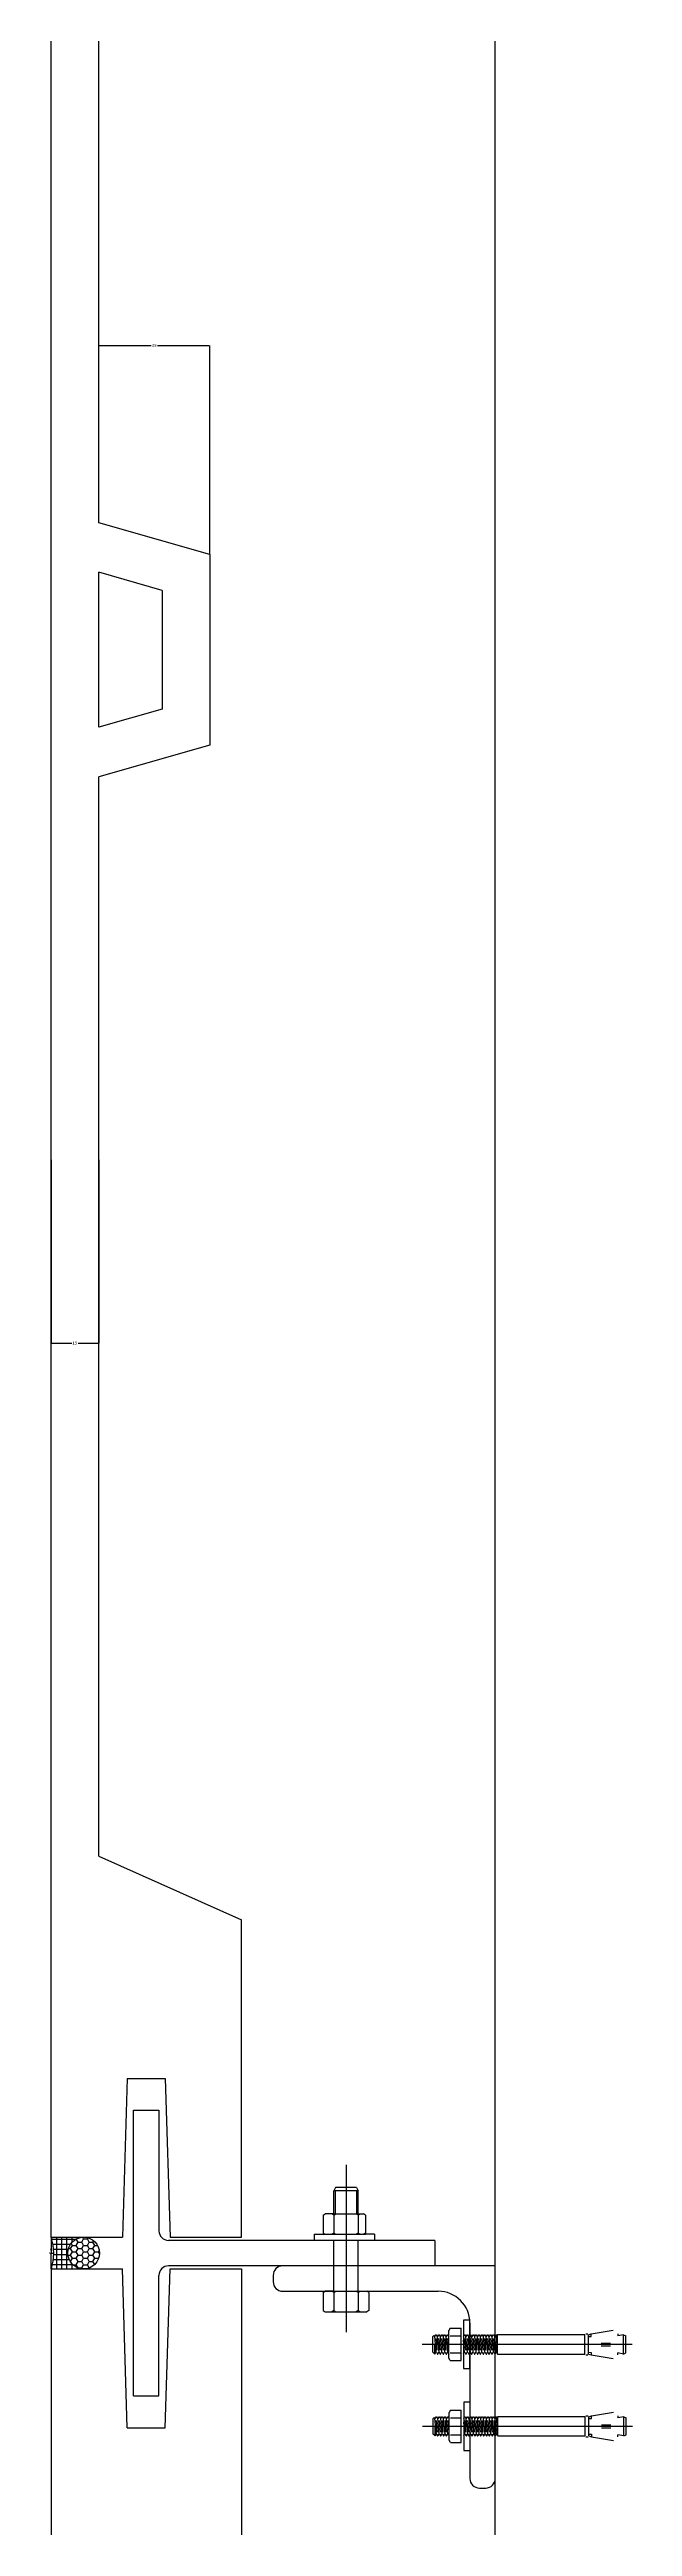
# Model space of a CAD drawing. Header units: metres. Extents: x -538 to 2883, y 358 to 2777.
# Drawn here: x 26 to 210, y 787 to 1568 of the extents above; entities that cross this region are included whole.
import ezdxf

# ---------------------------------------------------------------- set-up
doc = ezdxf.new("R2010")
doc.units = ezdxf.units.M
for name, color, linetype in [('CEN', 1, 'Continuous'), ('SCREW', 233, 'Continuous'), ('STEEL', 2, 'Continuous'), ('鍥惧眰2', 3, 'Continuous'), ('鍥惧眰3', 4, 'Continuous'), ('鍥惧眰4', 8, 'Continuous')]:
    doc.layers.add(name, color=color, linetype=linetype)
doc.dimstyles.get("Standard").update_dxf_attribs({"dimtxt": 2.5, "dimasz": 2.5, "dimexe": 1.25, "dimexo": 0.625, "dimtad": 1, "dimcen": 2.5, "dimazin": 3, "dimtfac": 1, "dimtmove": 0, "dimatfit": 3})

# ---------------------------------------------------------------- blocks, each defined once
blk = doc.blocks.new('3213412rewr')
at = {"layer": 'CEN'}
blk.add_line((0, -134.7), (0, 39.62), dxfattribs=at)
at = {"layer": 'SCREW'}
for p, q in [((-8, 29.06), (-6.4, 30.66)), ((-8, 29.06), (0, 29.07)), ((-8, 29.06), (-6.52, 28.2)), ((-6.52, 27.79), (-8, 26.93)), ((-8, 26.93), (-8, 26.65)), ((-8, 26.65), (-6.52, 25.8)), ((-6.52, 25.39), (-8, 24.53)), ((-8, 24.53), (-8, 24.25)), ((-8, 24.25), (-6.52, 23.4)), ((-6.52, 22.99), (-8, 22.13)), ((-8, 22.13), (-8, 21.85)), ((-8, 21.85), (-6.52, 21)), ((-6.52, 20.59), (-8, 19.73)), ((-6.4, 30.66), (6.4, 30.66)), ((-6.4, 27.99), (6.4, 29.19)), ((-6.4, 25.59), (6.4, 26.79)), ((-6.4, 23.19), (6.4, 24.39)), ((-6.4, 20.79), (6.4, 21.99)), ((-4.8, 27.03), (4.8, 27.75)), ((-4.8, 24.63), (4.8, 25.35)), ((-4.8, 22.23), (4.8, 22.95)), ((-4.8, 19.83), (4.8, 20.55)), ((7.24, 29.82), (6.4, 30.66)), ((7.24, 29.82), (6.52, 29.4)), ((6.52, 28.99), (8, 28.13)), ((8, 27.85), (6.52, 27)), ((6.52, 26.59), (8, 25.73)), ((8, 25.45), (6.52, 24.6)), ((6.52, 24.19), (8, 23.33)), ((8, 23.05), (6.52, 22.2)), ((6.52, 21.79), (8, 20.93)), ((8, 20.65), (6.52, 19.8)), ((8, 28.13), (8, 27.85)), ((8, 25.73), (8, 25.45)), ((8, 23.33), (8, 23.05)), ((8, 20.93), (8, 20.65)), ((-13.35, 16.3), (-11.56, 17.33)), ((-13.35, 16.3), (-13.35, 7.33)), ((-13.35, 7.33), (13.35, 7.33)), ((-11.56, 17.33), (11.56, 17.33)), ((-8, 19.73), (-8, 19.45)), ((-8, 19.45), (-6.52, 18.6)), ((-6.52, 18.19), (-8, 17.33)), ((-6.52, 4.19), (-8, 3.34)), ((-8, 3.34), (-8, 3.06)), ((-8, 3.06), (-6.52, 2.21)), ((-6.52, 1.79), (-8, 0.94)), ((-8, 0.94), (-8, 0.66)), ((-8, 0.66), (-6.52, -0.19)), ((-7.77, 5.33), (-6.52, 4.61)), ((-6.94, 16.3), (-6.94, 7.33)), ((-6.4, 18.39), (6.4, 19.59)), ((-6.4, 4.4), (3.54, 5.33)), ((-6.4, 2), (6.4, 3.2)), ((-6.4, -0.4), (6.4, 0.8)), ((-4.8, 17.43), (4.8, 18.15)), ((-4.8, 3.44), (4.8, 4.16)), ((-4.8, 1.04), (4.8, 1.76)), ((6.52, 19.39), (8, 18.53)), ((8, 18.25), (6.52, 17.4)), ((8, 4.26), (6.52, 3.41)), ((6.52, 2.99), (8, 2.14)), ((8, 1.86), (6.52, 1.01)), ((6.52, 0.59), (8, -0.26)), ((6.62, 5.33), (8, 4.54)), ((6.94, 16.3), (6.94, 7.33)), ((8, 18.53), (8, 18.25)), ((8, 4.54), (8, 4.26)), ((8, 2.14), (8, 1.86)), ((13.35, 16.3), (11.56, 17.33)), ((13.35, 16.3), (13.35, 7.33)), ((-6.52, -0.61), (-8, -1.46)), ((-8, -1.46), (-8, -1.74)), ((-8, -1.74), (-6.52, -2.59)), ((-6.52, -3.01), (-8, -3.86)), ((-8, -3.86), (-8, -4.14)), ((-8, -4.14), (-6.52, -4.99)), ((-6.52, -5.41), (-8, -6.26)), ((-8, -6.26), (-8, -6.54)), ((-8, -6.54), (-6.52, -7.39)), ((-6.52, -7.81), (-8, -8.66)), ((-8, -8.66), (-8, -8.94)), ((-8, -8.94), (-6.52, -9.79)), ((-6.52, -10.21), (-8, -11.06)), ((-8, -11.06), (-8, -11.34)), ((-8, -11.34), (-6.52, -12.19)), ((-6.52, -12.61), (-8, -13.46)), ((-8, -13.46), (-8, -13.74)), ((-8, -13.74), (-6.52, -14.59)), ((-6.52, -15.01), (-8, -15.86)), ((-8, -15.86), (-8, -16.14)), ((-8, -16.14), (-6.52, -16.99)), ((-6.52, -17.41), (-8, -18.26)), ((-8, -18.26), (-8, -18.54)), ((-8, -18.54), (-6.52, -19.39)), ((-6.52, -19.81), (-8, -20.66)), ((-6.4, -2.8), (6.4, -1.6)), ((-6.4, -5.2), (6.4, -4)), ((-6.4, -7.6), (6.4, -6.4)), ((-6.4, -10), (6.4, -8.8)), ((-6.4, -12.4), (6.4, -11.2)), ((-6.4, -14.8), (6.4, -13.6)), ((-6.4, -17.2), (6.4, -16)), ((-6.4, -19.6), (6.4, -18.4)), ((-4.8, -1.36), (4.8, -0.64)), ((-4.8, -3.76), (4.8, -3.04)), ((-4.8, -6.16), (4.8, -5.44)), ((-4.8, -8.56), (4.8, -7.84)), ((-4.8, -10.96), (4.8, -10.24)), ((-4.8, -13.36), (4.8, -12.64)), ((-4.8, -15.76), (4.8, -15.04)), ((-4.8, -18.16), (4.8, -17.44)), ((-4.8, -20.56), (4.8, -19.84)), ((8, -0.54), (6.52, -1.39)), ((6.52, -1.81), (8, -2.66)), ((8, -2.94), (6.52, -3.79)), ((6.52, -4.21), (8, -5.06)), ((8, -5.34), (6.52, -6.19)), ((6.52, -6.61), (8, -7.46)), ((8, -7.74), (6.52, -8.59)), ((6.52, -9.01), (8, -9.86)), ((8, -10.14), (6.52, -10.99)), ((6.52, -11.41), (8, -12.26)), ((8, -12.54), (6.52, -13.39)), ((6.52, -13.81), (8, -14.66)), ((8, -14.94), (6.52, -15.79)), ((6.52, -16.21), (8, -17.06)), ((8, -17.34), (6.52, -18.19)), ((6.52, -18.61), (8, -19.46)), ((8, -19.74), (6.52, -20.59)), ((8, -0.26), (8, -0.54)), ((8, -2.66), (8, -2.94)), ((8, -5.06), (8, -5.34)), ((8, -7.46), (8, -7.74)), ((8, -9.86), (8, -10.14)), ((8, -12.26), (8, -12.54)), ((8, -14.66), (8, -14.94)), ((8, -17.06), (8, -17.34)), ((8, -19.46), (8, -19.74)), ((-8, -20.66), (-8, -20.94)), ((-8, -20.94), (-6.52, -21.79)), ((-6.52, -22.21), (-8, -23.06)), ((-8, -23.06), (8, -23.06)), ((-8, -23.06), (-8, -23.34)), ((-8, -23.34), (-8, -95.48)), ((-6.4, -22), (6.4, -20.8)), ((-6.15, -23.06), (8, -22)), ((6.52, -21.01), (8, -21.86)), ((8, -21.86), (8, -22.14)), ((8, -22), (8, -23.06)), ((8, -95.48), (8, -23.06)), ((-8.6, -100.66), (-11.73, -118.85)), ((-8.64, -96.12), (-8.64, -97.89)), ((-8, -98.53), (-8.6, -100.66)), ((-6.61, -100.66), (-8.6, -100.66)), ((-8, -95.48), (8, -95.48)), ((-8, -98.53), (8, -98.53)), ((-6.37, -98.53), (-6.61, -100.66)), ((6.56, -98.53), (6.61, -100.66)), ((6.61, -100.66), (8.6, -100.66)), ((8, -98.53), (8.6, -100.66)), ((8.6, -100.66), (11.73, -118.85)), ((8.64, -96.12), (8.64, -97.89)), ((-8.59, -122.64), (-7.11, -122.64)), ((-8, -127.54), (-7.14, -122.64)), ((-1.12, -108.91), (-1.12, -116.64)), ((0.48, -108.27), (-0.48, -108.27)), ((1.12, -108.91), (1.12, -116.64)), ((8.59, -122.64), (7.11, -122.64)), ((8, -127.54), (7.14, -122.64)), ((-8, -127.54), (8, -127.54)), ((-8, -127.54), (-7.01, -129.34)), ((-7.01, -129.34), (7.01, -129.34)), ((8, -127.54), (7.01, -129.34))]:
    blk.add_line(p, q, dxfattribs=at)
at = {"layer": 'STEEL'}
for p, q in [((-20, 5.33), (-20, 0)), ((20, 5.33), (-20, 5.33)), ((-20, 0), (20, 0)), ((20, 0), (20, 5.33))]:
    blk.add_line(p, q, dxfattribs=at)
blk = doc.blocks.new('_CLOSEDFILLED')
at = {"color": 0, "linetype": 'BYBLOCK'}
blk.add_solid([(-1, 0.2), (0, 0), (-1, -0.2)], dxfattribs=at)
blk = doc.blocks.new('*D4')
for p, q in [((41.74, 1418.51), (41.74, 1474.38)), ((41.99, 1474.38), (58.24, 1474.38)), ((60.24, 1474.38), (76.49, 1474.38)), ((76.74, 1408.51), (76.74, 1474.38))]:
    blk.add_line(p, q)
at = {"layer": 'Defpoints'}
for p in [(41.74, 1474.38), (41.74, 1418.51), (76.74, 1408.51)]:
    blk.add_point(p, dxfattribs=at)
at = {"xscale": 0.25, "yscale": 0.25, "rotation": 180}
blk.add_blockref('_CLOSEDFILLED', (41.74, 1474.38), dxfattribs=at)
at = {"xscale": 0.25, "yscale": 0.25}
blk.add_blockref('_CLOSEDFILLED', (76.74, 1474.38), dxfattribs=at)
at = {"insert": (59.24, 1474.38), "char_height": 1, "attachment_point": 5}
blk.add_mtext('35', dxfattribs=at)
blk = doc.blocks.new('*D6')
for p, q in [((26.74, 878.51), (26.74, 873.51)), ((26.49, 873.51), (26.24, 873.51)), ((26.74, 868.51), (26.74, 873.51)), ((26.74, 873.51), (26.74, 873.51)), ((26.99, 873.51), (27.24, 873.51))]:
    blk.add_line(p, q)
at = {"layer": 'Defpoints'}
for p in [(26.74, 878.51), (26.74, 873.51), (26.74, 868.51)]:
    blk.add_point(p, dxfattribs=at)
at = {"xscale": 0.25, "yscale": 0.25}
blk.add_blockref('_CLOSEDFILLED', (26.74, 873.51), dxfattribs=at)
at = {"xscale": 0.25, "yscale": 0.25, "rotation": 180}
blk.add_blockref('_CLOSEDFILLED', (26.74, 873.51), dxfattribs=at)
at = {"insert": (26.74, 874.635), "char_height": 1, "attachment_point": 5}
blk.add_mtext('0', dxfattribs=at)
blk = doc.blocks.new('*D7')
for p, q in [((26.74, 2378.51), (26.74, 1628.51)), ((26.49, 1628.51), (26.24, 1628.51)), ((26.74, 878.51), (26.74, 1628.51)), ((26.74, 1628.51), (26.74, 1628.51)), ((26.99, 1628.51), (27.24, 1628.51))]:
    blk.add_line(p, q)
at = {"layer": 'Defpoints'}
for p in [(26.74, 2378.51), (26.74, 1628.51), (26.74, 878.51)]:
    blk.add_point(p, dxfattribs=at)
at = {"xscale": 0.25, "yscale": 0.25}
blk.add_blockref('_CLOSEDFILLED', (26.74, 1628.51), dxfattribs=at)
at = {"xscale": 0.25, "yscale": 0.25, "rotation": 180}
blk.add_blockref('_CLOSEDFILLED', (26.74, 1628.51), dxfattribs=at)
at = {"insert": (26.74, 1629.635), "char_height": 1, "attachment_point": 5}
blk.add_mtext('0', dxfattribs=at)
blk = doc.blocks.new('*D20')
for p, q in [((26.74, 1217.82), (26.74, 1160.16)), ((41.74, 1217.82), (41.74, 1160.16)), ((26.99, 1160.16), (33.24, 1160.16)), ((35.24, 1160.16), (41.49, 1160.16))]:
    blk.add_line(p, q)
at = {"layer": 'Defpoints'}
for p in [(26.74, 1217.82), (41.74, 1217.82), (26.74, 1160.16)]:
    blk.add_point(p, dxfattribs=at)
at = {"xscale": 0.25, "yscale": 0.25, "rotation": 180}
blk.add_blockref('_CLOSEDFILLED', (26.74, 1160.16), dxfattribs=at)
at = {"xscale": 0.25, "yscale": 0.25}
blk.add_blockref('_CLOSEDFILLED', (41.74, 1160.16), dxfattribs=at)
at = {"insert": (34.24, 1160.16), "char_height": 1, "attachment_point": 5}
blk.add_mtext('15', dxfattribs=at)

msp = doc.modelspace()

# ---------------------------------------------------------------- hatches: boundary and pattern name
h = msp.add_hatch()
h.set_pattern_fill('AR-CONC', scale=10)
h.paths.add_polyline_path([(196.08, 2408.98), (194.93, 2408.98), (194.93, 2415.53), (196.08, 2415.53)])
h.paths.add_polyline_path([(196.16, 815.68), (195, 815.68), (195, 822.22), (196.16, 822.22)])
at = {"layer": '鍥惧眰4'}
h = msp.add_hatch(dxfattribs=at)
h.set_pattern_fill('NET', scale=0.5)
h.paths.add_polyline_path([(37.01, 878.51, 0.41), (32.01, 873.51), (27.59, 873.51, 0.08), (26.74, 878.51)])
h.paths.add_polyline_path([(32.01, 873.51, 0.41), (37.01, 868.51), (26.74, 868.51, 0.08), (27.59, 873.51)])
h = msp.add_hatch(dxfattribs=at)
h.set_pattern_fill('HONEY', scale=0.37)
h.paths.add_polyline_path([(32.01, 873.51, -0.41), (37.01, 878.51, -0.41), (42.01, 873.51)])
h.paths.add_polyline_path([(42.01, 873.51, -0.41), (37.01, 868.51, -0.41), (32.01, 873.51)])

# ---------------------------------------------------------------- linework, layer by layer
for p, q in [((166.74, 721.26), (166.74, 2535.77)), ((52.74, 828.51), (52.74, 918.51)), ((52.74, 918.51), (60.74, 918.51)), ((60.74, 918.51), (60.74, 880.51)), ((147.74, 877.51), (63.74, 877.51)), ((115.86, 861.51), (115.86, 877.51)), ((123.56, 861.51), (123.56, 877.51)), ((147.74, 877.51), (147.74, 869.51)), ((60.74, 828.51), (60.74, 866.51)), ((147.74, 869.51), (63.74, 869.51)), ((96.74, 866.51), (96.74, 864.51)), ((166.74, 869.51), (99.74, 869.51)), ((166.74, 802.51), (166.74, 869.51)), ((99.74, 861.51), (148.74, 861.51)), ((158.74, 851.51), (158.74, 802.51)), ((52.74, 828.51), (60.74, 828.51)), ((161.74, 799.51), (163.74, 799.51))]:
    msp.add_line(p, q)
for centre, radius, start, end in [((63.74, 880.51), 3, 180, 270), ((63.74, 866.51), 3, 90, 180), ((99.74, 866.51), 3, 90, 180), ((99.74, 864.51), 3, 180, 270), ((148.74, 851.51), 10, 0, 90), ((161.74, 802.51), 3, 180, 270), ((163.74, 802.51), 3, 270, 0)]:
    msp.add_arc(centre, radius, start, end)
at = {"layer": '鍥惧眰2'}
for p, q in [((26.74, 878.51), (26.74, 2378.51)), ((41.74, 1418.51), (41.74, 1838.51)), ((76.74, 1408.51), (41.74, 1418.51)), ((76.74, 1408.51), (76.74, 1348.51)), ((41.74, 1354.11), (41.74, 1402.91)), ((61.74, 1397.2), (41.74, 1402.91)), ((61.74, 1397.2), (61.74, 1359.83)), ((61.74, 1359.83), (41.74, 1354.11)), ((76.74, 1348.51), (41.74, 1338.51)), ((41.74, 998.51), (41.74, 1338.51)), ((41.74, 998.51), (86.74, 978.51)), ((86.74, 878.51), (86.74, 978.51)), ((50.74, 928.51), (49.24, 878.51)), ((50.74, 928.51), (62.74, 928.51)), ((62.74, 928.51), (64.24, 878.51)), ((26.74, 878.51), (49.24, 878.51)), ((64.24, 878.51), (86.74, 878.51)), ((26.74, 868.51), (26.74, 721.26)), ((26.74, 868.51), (49.24, 868.51)), ((50.74, 818.51), (49.24, 868.51)), ((62.74, 818.51), (64.24, 868.51)), ((64.24, 868.51), (86.74, 868.51)), ((86.74, 868.51), (86.74, 768.51)), ((50.74, 818.51), (62.74, 818.51))]:
    msp.add_line(p, q, dxfattribs=at)
at = {"layer": '鍥惧眰3'}
for p, q in [((116.37, 894.13), (115.86, 893.17)), ((123.56, 893.17), (115.86, 893.17)), ((115.86, 885.92), (115.86, 893.17)), ((123.05, 894.13), (116.37, 894.13)), ((123.05, 894.13), (123.56, 893.17)), ((123.56, 885.92), (123.56, 893.17)), ((112.51, 885.51), (113.16, 885.92)), ((112.51, 885.51), (112.51, 879.84)), ((115.86, 885.92), (113.16, 885.92)), ((115.86, 885.92), (123.56, 885.92)), ((123.56, 885.92), (125.19, 885.92)), ((125.84, 885.51), (125.19, 885.92)), ((125.84, 885.51), (125.84, 879.84)), ((109.62, 879.44), (109.62, 877.51)), ((109.62, 879.44), (112.51, 879.44)), ((112.51, 879.84), (113.16, 879.44)), ((112.51, 879.44), (125.84, 879.44)), ((125.84, 879.84), (125.19, 879.44)), ((128.73, 879.44), (125.84, 879.44)), ((128.73, 879.44), (128.73, 877.51)), ((112.51, 861.11), (113.16, 861.51)), ((112.51, 861.11), (112.51, 855.44)), ((115.86, 861.51), (113.16, 861.51)), ((115.86, 861.51), (123.56, 861.51)), ((123.56, 861.51), (126.26, 861.51)), ((126.92, 861.11), (126.26, 861.51)), ((126.92, 861.11), (126.92, 855.44)), ((112.51, 855.44), (113.16, 855.03)), ((113.16, 855.03), (126.26, 855.03)), ((126.92, 855.44), (126.26, 855.03))]:
    msp.add_line(p, q, dxfattribs=at)
msp.add_circle((37.01, 873.51), 5, dxfattribs=at)
msp.add_arc((12.39, 873.51), 15.2, 340.79, 19.21, dxfattribs=at)
at = {"layer": '鍥惧眰4'}
for p, q in [((119.71, 901.33), (119.71, 848.6)), ((116.34, 885.92), (116.34, 893.17)), ((123.08, 885.92), (123.08, 893.17)), ((115.86, 885.51), (115.21, 885.92)), ((115.86, 885.51), (116.52, 885.92)), ((115.86, 885.51), (115.86, 879.84)), ((123.56, 885.51), (122.91, 885.92)), ((123.56, 885.51), (124.22, 885.92)), ((123.56, 885.51), (123.56, 879.84)), ((115.86, 879.84), (115.21, 879.44)), ((115.86, 879.84), (116.52, 879.44)), ((123.56, 879.84), (122.91, 879.44)), ((123.56, 879.84), (124.22, 879.44)), ((115.86, 861.11), (115.21, 861.51)), ((115.86, 861.11), (116.52, 861.51)), ((115.86, 861.11), (115.86, 855.44)), ((123.56, 861.11), (122.91, 861.51)), ((123.56, 861.11), (124.22, 861.51)), ((123.56, 861.11), (123.56, 855.44)), ((115.86, 855.44), (115.21, 855.03)), ((115.86, 855.44), (116.52, 855.03)), ((123.56, 855.44), (122.91, 855.03)), ((123.56, 855.44), (124.22, 855.03))]:
    msp.add_line(p, q, dxfattribs=at)

# ---------------------------------------------------------------- block references
at = {"layer": 'STEEL', "xscale": 0.38, "yscale": 0.38, "zscale": 0.38, "rotation": 90}
for p in [(158.74, 844.77), (158.82, 818.95)]:
    msp.add_blockref('3213412rewr', p, dxfattribs=at)

# ---------------------------------------------------------------- dimensions: what is measured, and where the dimension line sits
for base, p1, p2, picture, middle in [((26.74, 1628.51), (26.74, 878.51), (26.74, 2378.51), '*D7', (26.74, 1629.635)), ((41.74, 1474.38), (41.74, 1418.51), (76.74, 1408.51), '*D4', (59.24, 1474.38)), ((26.74, 1160.16), (26.74, 1217.82), (41.74, 1217.82), '*D20', (34.24, 1160.16)), ((26.74, 873.51), (26.74, 868.51), (26.74, 878.51), '*D6', (26.74, 874.635))]:
    dim = msp.add_linear_dim(base=base, p1=p1, p2=p2, dimstyle='Standard')
    dim.commit()
    dim.dimension.update_dxf_attribs({"geometry": picture, "text_midpoint": middle})

doc.saveas('drawing.dxf')
